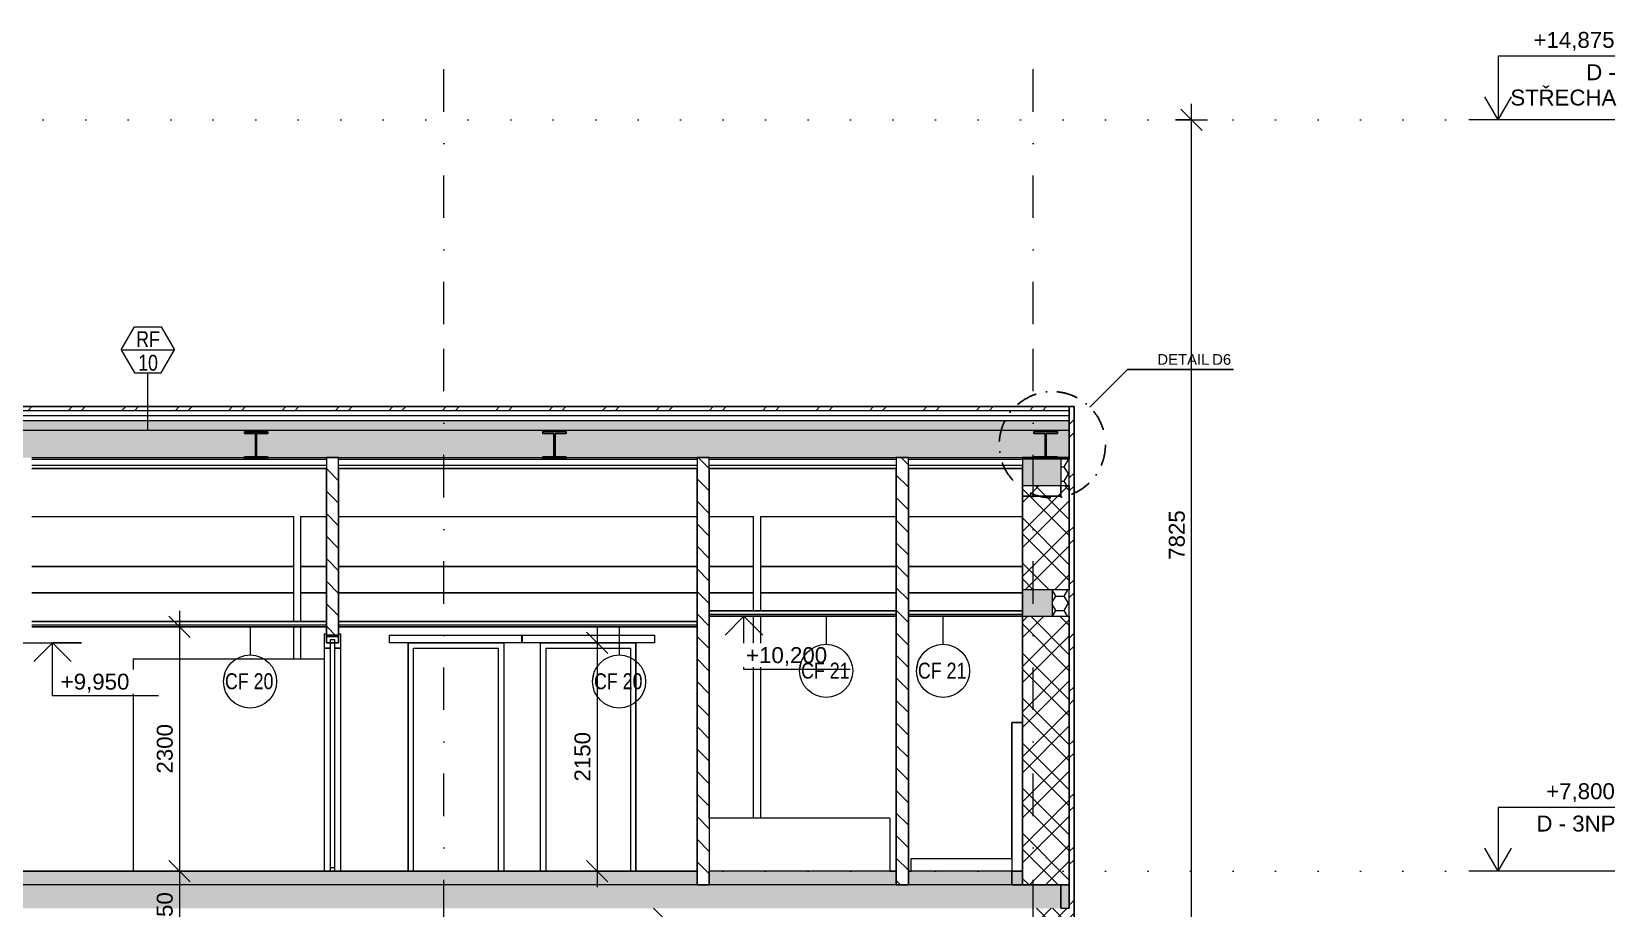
# Model space of a CAD drawing. Header units: millimetres. Extents: x 51291 to 245431, y -8645 to 72638.
# Drawn here: x 103619 to 118540, y 7450 to 15705 of the extents above; entities that cross this region are included whole.
import ezdxf

# ---------------------------------------------------------------- set-up
doc = ezdxf.new("R2010")
doc.units = ezdxf.units.MM
for name, pattern in [('HA_DashDot_10mm-S3mm', [1000, 400, -300, 0, -300]), ('HA_DashDot_4mm-S1mm', [400, 200, -100, 0, -100]), ('HA_Dot-S4mm', [400, 0, -400])]:
    doc.linetypes.add(name, pattern=pattern)
for name, color, linetype, lineweight in [('A-____-____-DIMS', 9, 'Continuous', 5), ('A-____-____-DIMS-100', 9, 'Continuous', 5), ('A-CLNG-____-IDEN', 9, 'Continuous', 9), ('A-CLNG-____-MCUT', 9, 'Continuous', 25), ('A-DETL-____-OTLN', 9, 'Continuous', 25), ('A-DETL-____-THIN', 9, 'Continuous', 9), ('A-DETL-GENF-OTLN', 9, 'Continuous', 9), ('A-DOOR-____-OTLN', 9, 'Continuous', 9), ('A-DOOR-FRAM-MCUT', 9, 'Continuous', 9), ('A-DOOR-FRAM-OTLN', 9, 'Continuous', 9), ('A-FLOR-____-MCUT', 9, 'Continuous', 25), ('A-FLOR-____-OTLN', 9, 'Continuous', 9), ('A-FLOR-____-OVHD', 9, 'HA_DashDot_4mm-S1mm', 25), ('A-FLOR-____-PATT', 9, 'Continuous', 25), ('A-FLOR-LEVL-OTLN', 9, 'Continuous', 9), ('A-GENM-____-MCUT', 9, 'Continuous', 25), ('A-GENM-____-OTLN', 9, 'Continuous', 9), ('A-ROOF-____-MCUT', 9, 'Continuous', 25), ('A-ROOF-____-PATT', 9, 'Continuous', 25), ('A-WALL-____-MCUT', 9, 'Continuous', 25), ('A-WALL-____-OTLN', 9, 'Continuous', 9), ('A-WALL-____-PATT', 9, 'Continuous', 25), ('G-____-____-DIMS', 9, 'Continuous', 5), ('G-____-____-TEXT', 9, 'Continuous', 5), ('I-FURN-____-OTLN', 9, 'Continuous', 9), ('I-WALL-____-MCUT', 9, 'Continuous', 25), ('I-WALL-____-OTLN', 9, 'Continuous', 9), ('P-SANR-FIXT-OTLN', 9, 'Continuous', 9), ('S-BEAM-____-MCUT', 9, 'Continuous', 25), ('S-COLS-____-OTLN', 9, 'Continuous', 9), ('S-GRID-____-OTLN', 9, 'Continuous', 5)]:
    doc.layers.add(name, color=color, linetype=linetype, lineweight=lineweight)
doc.styles.add('Arial_1', font='arial.ttf', dxfattribs={"height": 150})
doc.styles.add('Arial_2', font='arial.ttf', dxfattribs={"height": 100})
doc.styles.add('Arial_3', font='arial.ttf', dxfattribs={"width": 0.8, "height": 150})
doc.dimstyles.new('Inner_Dimensions', dxfattribs={"dimscale": 304.8, "dimtxt": 153.03891, "dimasz": 0.656168, "dimexe": 0.492126, "dimexo": 0.0625, "dimgap": 0.065617, "dimtad": 1, "dimdec": 0, "dimzin": 0, "dimdsep": 46, "dimtxsty": 'Arial_1', "dimblk1": 'OBLIQUE', "dimblk2": 'OBLIQUE', "dimsah": 1, "dimcen": 0.09, "dimdle": 0.492126, "dimazin": 0, "dimtfac": 1, "dimtdec": 4, "dimtix": 1, "dimtmove": 0, "dimatfit": 3, "dimfxl": 0.492126, "dimfxlon": 1, "dimtvp": 1, "dimtolj": 1, "dimtzin": 0, "dimlwd": 9, "dimlwe": 9, "dimarcsym": 2})
pattern_1 = [(45, (-4372.1, 1865.4), (-212.132, 212.132), []), (45, (-4222.1, 1865.4), (-212.132, 212.132), []), (315, (-4372.1, 1865.4), (212.132, 212.132), []), (315, (-4222.1, 1865.4), (212.132, 212.132), [])]
pattern_2 = [(135, (-4372.11, 1865.4), (-106.066, -106.066), [])]
pattern_3 = [(45, (-4372.1, 1865.4), (-251.447, 251.447), []), (45, (-4372.1, 2246.4), (-251.447, 251.447), [])]
pattern_4 = [(0, (-4372.115, 1865.4), (117.188, 67.658), [78.125, -156.25]), (120, (-4372.115, 1865.4), (-117.18705, 67.65792), [78.125, -156.25]), (60, (-4372.115, 1865.4), (0.00045, 135.31679), [0, -156.25, 78.125, 0])]
pattern_5 = [(0, (86778.3, 1865.4), (117.187, 67.658), [78.125, -156.25]), (120, (86778.3, 1865.4), (-117.18755, 67.65879), [78.125, -156.25]), (60, (86778.3, 1865.4), (0.00045, 135.31679), [0, -156.25, 78.125, 0])]

# ---------------------------------------------------------------- blocks, each defined once
blk = doc.blocks.new('HA_DR_Single_Swing_Solid - In_BJ_800x2100-2000414-ŘEZ D-D OBJEKT D')
at = {"layer": 'A-DOOR-FRAM-OTLN', "color": 250}
for p, q in [((15343, 3650), (15343, 1500)), ((16243, 3650), (15343, 3650)), ((15393, 1500), (15393, 3600)), ((15393, 3600), (16193, 3600)), ((16193, 1500), (16193, 3600)), ((16243, 3650), (16243, 1500))]:
    blk.add_line(p, q, dxfattribs=at)
blk = doc.blocks.new('HA_DR_Single_Swing_Solid - In_BJ_800x2100-2000412-ŘEZ D-D OBJEKT D')
at = {"layer": 'A-DOOR-FRAM-OTLN', "color": 250}
for p, q in [((17148, 1500), (17148, 3650)), ((18048, 3650), (17148, 3650)), ((17198, 3600), (17198, 1500)), ((17198, 3600), (17998, 3600)), ((17998, 3600), (17998, 1500)), ((18048, 1500), (18048, 3650))]:
    blk.add_line(p, q, dxfattribs=at)
blk = doc.blocks.new('ABMV_Bathtub_Generic - 800x1700-V27-ŘEZ D-D OBJEKT D')
at = {"layer": 'P-SANR-FIXT-OTLN', "color": 250}
for p, q in [((20548, 8300), (18848, 8300)), ((18848, 8300), (18848, 7800)), ((20548, 8300), (20548, 7800)), ((20548, 7800), (18848, 7800))]:
    blk.add_line(p, q, dxfattribs=at)
blk = doc.blocks.new('ABMV_ShowerBasin_Generic - 800x950-1523782-ŘEZ D-D OBJEKT D')
at = {"layer": 'P-SANR-FIXT-OTLN', "color": 250}
for p, q in [((20748, 7800), (20748, 7920)), ((20748, 7920), (21698, 7920)), ((21698, 7920), (21698, 7800)), ((21698, 7800), (20748, 7800))]:
    blk.add_line(p, q, dxfattribs=at)
blk = doc.blocks.new('NAB_Šatní_skříň_ADNS - 600x2000xšířka-1468113-ŘEZ D-D OBJEKT D')
at = {"layer": 'I-FURN-____-OTLN', "color": 250}
for q in [(15223, 9800), (13423, 7800)]:
    blk.add_line((13423, 9800), q, dxfattribs=at)
blk = doc.blocks.new('HA_DR_Single_SlidingToPocket_Solid - In_BJ_700x2100-1984229-ŘEZ D-D OBJEKT D')
at = {"layer": 'A-DOOR-FRAM-MCUT', "color": 250}
for p, q in [((15243, 10030), (15223, 10030)), ((15223, 10030), (15223, 9900)), ((15243, 10010), (15243, 10030)), ((15358, 10010), (15243, 10010)), ((15378, 10030), (15358, 10030)), ((15358, 10030), (15358, 10010)), ((15378, 9900), (15378, 10030)), ((15223, 9900), (15281, 9900)), ((15281, 9900), (15223, 9900)), ((15223, 9900), (15223, 7800)), ((15281, 9900), (15281, 9980)), ((15281, 9980), (15321, 9980)), ((15281, 7800), (15281, 9900)), ((15321, 9980), (15321, 9900)), ((15321, 9900), (15378, 9900)), ((15378, 9900), (15321, 9900)), ((15321, 9900), (15321, 7800)), ((15378, 7800), (15378, 9900)), ((15223, 7800), (15281, 7800)), ((15321, 7800), (15378, 7800))]:
    blk.add_line(p, q, dxfattribs=at)
at = {"layer": 'A-DOOR-FRAM-OTLN', "color": 250}
blk.add_line((15321, 7830), (15281, 7830), dxfattribs=at)
blk = doc.blocks.new('TB_Porotherm KP11_5_1250mm - TB_Porotherm KP11_5_1250mm-1850985-ŘEZ D-D OBJEKT D')
at = {"layer": 'A-GENM-____-OTLN', "color": 250}
for p, q in [((16973, 6800), (16973, 6871)), ((16973, 6871), (18223, 6871)), ((18223, 6871), (18223, 6800)), ((18223, 6800), (16973, 6800))]:
    blk.add_line(p, q, dxfattribs=at)
blk = doc.blocks.new('TB_Porotherm KP11_5_1750mm - TB_Porotherm KP11_5_1750mm-1854658-ŘEZ D-D OBJEKT D')
at = {"layer": 'A-GENM-____-OTLN', "lineweight": 5}
h = blk.add_hatch(dxfattribs=at)
h.set_pattern_fill('FP_27', color=256, style=0, pattern_type=2)
h.set_pattern_definition([(45, (-4372.11, 1865.4), (-176.7767, 176.7767), []), (45, (-4301.4, 1865.4), (-176.7767, 176.7767), []), (45, (-4159.98, 1865.4), (-106.066, 247.4874), [100, -50, 3.353, -46.647])])
h.paths.add_polyline_path([(15358, 9950), (15358, 10021), (15243, 10021), (15243, 9950), (15265, 9950)])
at = {"layer": 'A-GENM-____-MCUT', "color": 10}
for p, q in [((15358, 10021), (15243, 10021)), ((15243, 10021), (15243, 9950)), ((15358, 9950), (15358, 10021)), ((15243, 9950), (15358, 9950))]:
    blk.add_line(p, q, dxfattribs=at)
blk = doc.blocks.new('VĚNEC OSA D5 - VĚNEC OSA D5-2037870-ŘEZ D-D OBJEKT D')
at = {"layer": 'A-FLOR-____-MCUT', "color": 10}
for p, q in [((21798, 11623), (21798, 11331)), ((22158, 11331), (22158, 11430)), ((21798, 11331), (22158, 11331)), ((21798, 10450), (21798, 10200))]:
    blk.add_line(p, q, dxfattribs=at)
at = {"layer": 'A-FLOR-____-OTLN', "color": 250}
blk.add_line((21798, 10875), (21798, 11331), dxfattribs=at)
blk = doc.blocks.new('185-01_OBJEKT D_Central_rvt-2-ŘEZ D-D OBJEKT D')
at = {"layer": 'A-FLOR-____-PATT', "lineweight": 5}
h = blk.add_hatch(color=7, dxfattribs=at)
h.paths.add_polyline_path([(8692, 7670), (18733, 7670), (18733, 7800), (-2237, 7800), (-2237, 7670), (8412, 7670)])
h.paths.add_polyline_path([(21698, 7670), (21798, 7670), (21798, 7800), (20723, 7800), (20723, 7670), (21558, 7670)])
h.paths.add_polyline_path([(20608, 7670), (20608, 7800), (18848, 7800), (18848, 7670), (20439, 7670)])
h.paths.add_polyline_path([(-2496, 7670), (-2352, 7670), (-2352, 7800), (-4112, 7800), (-4112, 7670), (-3615, 7670)])
h.paths.add_polyline_path([(-4252, 7670), (-4227, 7670), (-4227, 7800), (-5302, 7800), (-5302, 7670), (-4734, 7670)])
h = blk.add_hatch(dxfattribs=at)
h.set_pattern_fill('FP_26', color=50, style=0, pattern_type=2)
h.set_pattern_definition(pattern_4)
h.paths.add_polyline_path([(22158, 7450), (22238, 7450), (22238, 7670), (22158, 7670)])
h.paths.add_polyline_path([(-5662, 7450), (-5662, 7670), (-5742, 7670), (-5742, 7450)])
at = {"layer": 'A-FLOR-____-PATT', "lineweight": 9}
blk.add_hatch(color=254, dxfattribs=at).paths.add_polyline_path([(-5662, 7450), (22158, 7450), (22158, 7670), (-5662, 7670), (-5662, 7638)])
at = {"layer": 'A-ROOF-____-PATT', "lineweight": 5}
h = blk.add_hatch(dxfattribs=at)
h.set_pattern_fill('FP_25', color=8, style=0, pattern_type=2)
h.set_pattern_definition(pattern_3)
h.paths.add_polyline_path([(22238, 12139), (22238, 12174), (9348, 12174), (9348, 12139), (22118, 12139)])
h.paths.add_polyline_path([(3698, 12139), (3698, 12174), (-5757, 12174), (-5757, 12139), (3657, 12139)])
h = blk.add_hatch(dxfattribs=at)
h.set_pattern_fill('FP_26', color=50, style=0, pattern_type=2)
h.set_pattern_definition(pattern_4)
h.paths.add_polyline_path([(22238, 11952), (22238, 12045), (9148, 12045), (9148, 11952), (22118, 11952)])
h.paths.add_polyline_path([(3898, 11952), (3898, 12045), (-5757, 12045), (-5757, 11952), (3657, 11952)])
h = blk.add_hatch(dxfattribs=at)
h.set_pattern_fill('FP_26', color=50, style=0, pattern_type=2)
h.set_pattern_definition(pattern_4)
h.paths.add_polyline_path([(22238, 11695), (22238, 11952), (9148, 11952), (9148, 11695), (22118, 11695)])
h.paths.add_polyline_path([(3898, 11695), (3898, 11952), (-5757, 11952), (-5757, 11695), (3657, 11695)])
at = {"layer": 'A-WALL-____-PATT', "lineweight": 5}
h = blk.add_hatch(dxfattribs=at)
h.set_pattern_fill('FP_25', color=50, style=0, pattern_type=2)
h.set_pattern_definition(pattern_3)
h.paths.add_polyline_path([(22238, 1500), (22283, 1500), (22283, 2900), (22238, 2900), (22238, 1700)])
h.paths.add_polyline_path([(22283, 3900), (22283, 6050), (22238, 6050), (22238, 3900)])
h.paths.add_polyline_path([(22238, 7050), (22283, 7050), (22283, 12174), (22238, 12174), (22238, 7450)])
h = blk.add_hatch(dxfattribs=at)
h.set_pattern_fill('FP_21', color=50, style=0, pattern_type=2)
h.set_pattern_definition(pattern_2)
h.paths.add_polyline_path([(15243, 10010), (15358, 10010), (15358, 11695), (15243, 11695), (15243, 10139)])
h = blk.add_hatch(dxfattribs=at)
h.set_pattern_fill('FP_21', color=50, style=0, pattern_type=2)
h.set_pattern_definition(pattern_2)
h.paths.add_polyline_path([(18733, 7670), (18848, 7670), (18848, 11695), (18733, 11695), (18733, 7800)])
h = blk.add_hatch(dxfattribs=at)
h.set_pattern_fill('FP_21', color=50, style=0, pattern_type=2)
h.set_pattern_definition(pattern_2)
h.paths.add_polyline_path([(20608, 7670), (20723, 7670), (20723, 11695), (20608, 11695), (20608, 7800)])
h = blk.add_hatch(dxfattribs=at)
h.set_pattern_fill('FP_23', color=50, style=0, pattern_type=2)
h.set_pattern_definition(pattern_1)
h.paths.add_polyline_path([(21798, 7670), (22238, 7670), (22238, 10200), (21798, 10200), (21798, 10450), (22238, 10450), (22238, 11430), (21798, 11430), (21798, 11680), (22238, 11680), (22238, 11695), (21798, 11695), (21798, 7800)])
h = blk.add_hatch(dxfattribs=at)
h.set_pattern_fill('FP_21', color=50, style=0, pattern_type=2)
h.set_pattern_definition(pattern_2)
h.paths.add_polyline_path([(18413, 6800), (18413, 7450), (18298, 7450), (18298, 6800)])
h = blk.add_hatch(dxfattribs=at)
h.set_pattern_fill('FP_23', color=50, style=0, pattern_type=2)
h.set_pattern_definition(pattern_1)
h.paths.add_polyline_path([(21798, 4520), (22238, 4520), (22238, 6050), (21798, 6050), (21798, 4650)])
h.paths.add_polyline_path([(21798, 7050), (22238, 7050), (22238, 7450), (21798, 7450), (21798, 7326)])
at = {"layer": 'A-CLNG-____-MCUT', "color": 10}
for p, q in [((15243, 10152), (12468, 10152)), ((15243, 10100), (15243, 10152)), ((18733, 10152), (15358, 10152)), ((15358, 10152), (15358, 10100)), ((18733, 10100), (18733, 10152)), ((20608, 10252), (18848, 10252)), ((18848, 10252), (18848, 10200)), ((18848, 10200), (20608, 10200)), ((20608, 10200), (20608, 10252)), ((21798, 10252), (20723, 10252)), ((20723, 10252), (20723, 10200)), ((20723, 10200), (21798, 10200)), ((12468, 10100), (15243, 10100)), ((15358, 10100), (18733, 10100))]:
    blk.add_line(p, q, dxfattribs=at)
at = {"layer": 'A-CLNG-____-MCUT', "color": 250, "lineweight": 9}
for p, q in [((20608, 10216), (18848, 10216)), ((21798, 10216), (20723, 10216)), ((15243, 10116), (12468, 10116)), ((18733, 10116), (15358, 10116))]:
    blk.add_line(p, q, dxfattribs=at)
at = {"layer": 'A-FLOR-____-MCUT', "color": 10}
for p, q in [((18733, 7800), (-2237, 7800)), ((20608, 7800), (20548, 7800)), ((20748, 7800), (20723, 7800)), ((21798, 7800), (21698, 7800))]:
    blk.add_line(p, q, dxfattribs=at)
at = {"layer": 'A-FLOR-____-MCUT', "color": 250, "lineweight": 9}
for p, q in [((18733, 7670), (18733, 7800)), ((18848, 7800), (18848, 7670)), ((20608, 7670), (20608, 7800)), ((20723, 7800), (20723, 7670)), ((21798, 7670), (21798, 7800)), ((18733, 7670), (-2237, 7670)), ((18848, 7670), (18733, 7670)), ((20608, 7670), (18848, 7670)), ((20723, 7670), (20608, 7670)), ((21798, 7670), (20723, 7670)), ((22158, 7670), (21798, 7670))]:
    blk.add_line(p, q, dxfattribs=at)
at = {"layer": 'A-FLOR-____-OTLN', "color": 250}
for p, q in [((22158, 7450), (22158, 7670)), ((22238, 7670), (22158, 7670)), ((22158, 7670), (22158, 7450)), ((22238, 7450), (22238, 7670)), ((22158, 7450), (22238, 7450))]:
    blk.add_line(p, q, dxfattribs=at)
at = {"layer": 'A-ROOF-____-MCUT', "color": 10}
for p, q in [((22238, 12174), (9348, 12174)), ((22238, 11695), (22238, 12174)), ((12468, 11593), (15243, 11593)), ((15358, 11593), (18733, 11593)), ((18848, 11593), (20608, 11593)), ((20723, 11593), (21798, 11593))]:
    blk.add_line(p, q, dxfattribs=at)
at = {"layer": 'A-ROOF-____-MCUT', "color": 250, "lineweight": 9}
for p, q in [((9348, 12139), (22238, 12139)), ((9348, 12092), (22238, 12092)), ((9148, 11952), (22238, 11952)), ((9348, 12045), (22238, 12045)), ((12468, 11695), (15243, 11695)), ((12468, 11681), (15243, 11681)), ((15243, 11695), (15358, 11695)), ((15358, 11695), (18733, 11695)), ((15358, 11681), (18733, 11681)), ((18733, 11695), (18848, 11695)), ((18848, 11695), (20608, 11695)), ((18848, 11681), (20608, 11681)), ((20608, 11695), (20723, 11695)), ((20723, 11695), (21798, 11695)), ((20723, 11681), (21798, 11681)), ((21798, 11695), (22238, 11695)), ((12468, 11622), (15243, 11622)), ((15358, 11622), (18733, 11622)), ((18848, 11622), (20608, 11622)), ((20723, 11622), (21798, 11622))]:
    blk.add_line(p, q, dxfattribs=at)
at = {"layer": 'A-WALL-____-MCUT', "color": 10}
for p, q in [((22238, 12174), (22238, 11695)), ((22283, 12174), (22238, 12174)), ((22283, 7050), (22283, 12174)), ((22238, 11680), (22238, 11695)), ((21798, 11430), (21798, 10450)), ((21798, 10200), (21798, 9200))]:
    blk.add_line(p, q, dxfattribs=at)
at = {"layer": 'A-WALL-____-MCUT', "color": 250, "lineweight": 9}
for p, q in [((15358, 11695), (15243, 11695)), ((15243, 11695), (15243, 11681)), ((15243, 11681), (15243, 11622)), ((15358, 11681), (15358, 11695)), ((15358, 11622), (15358, 11681)), ((18848, 11695), (18733, 11695)), ((18733, 11695), (18733, 11681)), ((18733, 11681), (18733, 11622)), ((18848, 11681), (18848, 11695)), ((18848, 11622), (18848, 11681)), ((20723, 11695), (20608, 11695)), ((20608, 11695), (20608, 11681)), ((20608, 11681), (20608, 11622)), ((20723, 11681), (20723, 11695)), ((20723, 11622), (20723, 11681)), ((22238, 11695), (21798, 11695)), ((21798, 11695), (21798, 11681)), ((22238, 11680), (22238, 11695)), ((22238, 11695), (22238, 11680)), ((15243, 11622), (15243, 11593)), ((15358, 11593), (15358, 11622)), ((18733, 11622), (18733, 11593)), ((18848, 11593), (18848, 11622)), ((20608, 11622), (20608, 11593)), ((20723, 11593), (20723, 11622)), ((22238, 10450), (22238, 11430)), ((22238, 11430), (22238, 10450)), ((22238, 7670), (22238, 10200)), ((22238, 10200), (22238, 7670)), ((21798, 9200), (21798, 7800)), ((21798, 7800), (21798, 9200)), ((18733, 7800), (18733, 7670)), ((18848, 7670), (18848, 7800)), ((20608, 7800), (20608, 7670)), ((20723, 7670), (20723, 7800)), ((21798, 7800), (21798, 7670)), ((21798, 7670), (21798, 7800)), ((18733, 7670), (18848, 7670)), ((20608, 7670), (20723, 7670)), ((21798, 7670), (22158, 7670))]:
    blk.add_line(p, q, dxfattribs=at)
at = {"layer": 'A-WALL-____-OTLN', "color": 250}
for p, q in [((22283, 10200), (22283, 10200)), ((22283, 8700), (22283, 8700)), ((22158, 7670), (22238, 7670)), ((22238, 7670), (22238, 7450))]:
    blk.add_line(p, q, dxfattribs=at)
at = {"layer": 'I-WALL-____-MCUT', "color": 10}
for p, q in [((15243, 11593), (15243, 10010)), ((15358, 10010), (15358, 11593)), ((18733, 11593), (18733, 7800)), ((18848, 8300), (18848, 11593)), ((20608, 11593), (20608, 7800)), ((20723, 7800), (20723, 11593)), ((15243, 10010), (15358, 10010)), ((21798, 9200), (21698, 9200)), ((21698, 9200), (21698, 7920)), ((21698, 7800), (21698, 7670)), ((21698, 7670), (21798, 7670))]:
    blk.add_line(p, q, dxfattribs=at)
at = {"layer": 'I-WALL-____-OTLN', "color": 250}
for p, q in [((14936, 11137), (12468, 11137)), ((15243, 11137), (15000, 11137)), ((18733, 11137), (15358, 11137)), ((19266, 11137), (18848, 11137)), ((20608, 11137), (19330, 11137)), ((21798, 11137), (20723, 11137)), ((12468, 10670), (14936, 10670)), ((14936, 10670), (12468, 10670)), ((15000, 10670), (15243, 10670)), ((15243, 10670), (15000, 10670)), ((15358, 10670), (18733, 10670)), ((18733, 10670), (15358, 10670)), ((18848, 10670), (19266, 10670)), ((19266, 10670), (18848, 10670)), ((19330, 10670), (20608, 10670)), ((20608, 10670), (19330, 10670)), ((20723, 10670), (21798, 10670)), ((21798, 10670), (20723, 10670)), ((14936, 10420), (12468, 10420)), ((12468, 10420), (14936, 10420)), ((15243, 10420), (15000, 10420)), ((15000, 10420), (15243, 10420)), ((18733, 10420), (15358, 10420)), ((15358, 10420), (18733, 10420)), ((19266, 10420), (18848, 10420)), ((18848, 10420), (19266, 10420)), ((20608, 10420), (19330, 10420)), ((19330, 10420), (20608, 10420)), ((21798, 10420), (20723, 10420)), ((20723, 10420), (21798, 10420)), ((16013, 7800), (16013, 9950)), ((16013, 9950), (16913, 9950)), ((16913, 9950), (16913, 7800)), ((17258, 7800), (17258, 9950)), ((17258, 9950), (18158, 9950)), ((18158, 9950), (18158, 7800))]:
    blk.add_line(p, q, dxfattribs=at)
at = {"layer": 'S-COLS-____-OTLN', "color": 250}
for p, q in [((14936, 10152), (14936, 11139)), ((15000, 11139), (15000, 10152)), ((19266, 10252), (19266, 11139)), ((19330, 11139), (19330, 10252)), ((19266, 8300), (19266, 10200)), ((19330, 10200), (19330, 8300)), ((14936, 9800), (14936, 10100)), ((15000, 10100), (15000, 9800))]:
    blk.add_line(p, q, dxfattribs=at)
at = {"layer": 'A-DOOR-____-OTLN', "color": 250, "lineweight": 9}
for name, p in [('HA_DR_Single_SlidingToPocket_Solid - In_BJ_700x2100-1984229-ŘEZ D-D OBJEKT D', (0, 0)), ('HA_DR_Single_Swing_Solid - In_BJ_800x2100-2000414-ŘEZ D-D OBJEKT D', (670, 6300)), ('HA_DR_Single_Swing_Solid - In_BJ_800x2100-2000412-ŘEZ D-D OBJEKT D', (110, 6300))]:
    blk.add_blockref(name, p, dxfattribs=at)
at = {"layer": 'A-FLOR-____-OTLN', "color": 250, "lineweight": 9}
blk.add_blockref('VĚNEC OSA D5 - VĚNEC OSA D5-2037870-ŘEZ D-D OBJEKT D', (0, 0), dxfattribs=at)
at = {"layer": 'A-GENM-____-OTLN', "color": 250, "lineweight": 9}
for name, p in [('TB_Porotherm KP11_5_1750mm - TB_Porotherm KP11_5_1750mm-1854658-ŘEZ D-D OBJEKT D', (0, 0)), ('TB_Porotherm KP11_5_1250mm - TB_Porotherm KP11_5_1250mm-1850985-ŘEZ D-D OBJEKT D', (-1135, 3150)), ('TB_Porotherm KP11_5_1250mm - TB_Porotherm KP11_5_1250mm-1850985-ŘEZ D-D OBJEKT D', (110, 3150))]:
    blk.add_blockref(name, p, dxfattribs=at)
at = {"layer": 'I-FURN-____-OTLN', "color": 250, "lineweight": 9}
blk.add_blockref('NAB_Šatní_skříň_ADNS - 600x2000xšířka-1468113-ŘEZ D-D OBJEKT D', (0, 0), dxfattribs=at)
at = {"layer": 'P-SANR-FIXT-OTLN', "color": 250, "lineweight": 9}
for name in ['ABMV_Bathtub_Generic - 800x1700-V27-ŘEZ D-D OBJEKT D', 'ABMV_ShowerBasin_Generic - 800x950-1523782-ŘEZ D-D OBJEKT D']:
    blk.add_blockref(name, (0, 0), dxfattribs=at)
blk = doc.blocks.new('BD Libuτ_IFC_210924_ifc-2-ŘEZ D-D OBJEKT D')
at = {"layer": 'S-BEAM-____-MCUT', "color": 10}
for p, q in [((14691, 11938), (14471, 11938)), ((14471, 11938), (14471, 11920)), ((14691, 11920), (14691, 11938)), ((17501, 11939), (17281, 11939)), ((17281, 11939), (17281, 11920)), ((17501, 11920), (17501, 11939)), ((22126, 11939), (21906, 11939)), ((21906, 11939), (21906, 11920)), ((22126, 11920), (22126, 11939)), ((14471, 11920), (14576, 11920)), ((14576, 11920), (14576, 11700)), ((14586, 11700), (14586, 11920)), ((14586, 11920), (14691, 11920)), ((17281, 11920), (17386, 11920)), ((17386, 11920), (17386, 11701)), ((17396, 11701), (17396, 11920)), ((17396, 11920), (17501, 11920)), ((21906, 11920), (22011, 11920)), ((22011, 11920), (22011, 11701)), ((22021, 11701), (22021, 11920)), ((22021, 11920), (22126, 11920)), ((14576, 11700), (14471, 11700)), ((14471, 11700), (14471, 11682)), ((14471, 11682), (14691, 11682)), ((14691, 11700), (14586, 11700)), ((14691, 11682), (14691, 11700)), ((17386, 11701), (17281, 11701)), ((17281, 11701), (17281, 11682)), ((17281, 11682), (17501, 11682)), ((17501, 11701), (17396, 11701)), ((17501, 11682), (17501, 11701)), ((22011, 11701), (21906, 11701)), ((21906, 11701), (21906, 11682)), ((21906, 11682), (22126, 11682)), ((22126, 11701), (22021, 11701)), ((22126, 11682), (22126, 11701))]:
    blk.add_line(p, q, dxfattribs=at)
blk = doc.blocks.new('Level - Generic Level-367061-ŘEZ D-D OBJEKT D')
at = {"layer": 'A-FLOR-LEVL-OTLN'}
for p, q in [((24635, -1050), (23535, -1050)), ((23535, -1050), (23535, -1650)), ((23535, -1650), (23410, -1433)), ((23535, -1650), (23660, -1433)), ((24635, -1650), (23260, -1650))]:
    blk.add_line(p, q, dxfattribs=at)
blk = doc.blocks.new('DIMBLOCK75-ŘEZ D-D OBJEKT D')
at = {"layer": 'A-____-____-DIMS-100', "lineweight": 9}
for p, q in [((108944, 9950), (108844, 10050)), ((108944, 10100), (108944, 7650)), ((109094, 9950), (108794, 9950)), ((108944, 9950), (109044, 9850)), ((108944, 9950), (109094, 9950)), ((109094, 7800), (108794, 7800)), ((108944, 7800), (108844, 7900)), ((108944, 7800), (109044, 7700)), ((108944, 7800), (109094, 7800))]:
    blk.add_line(p, q, dxfattribs=at)
at = {"layer": 'A-____-____-DIMS-100', "color": 0, "lineweight": 9, "insert": (108729, 8644), "char_height": 150, "width": 553.77, "attachment_point": 1, "rotation": 90, "line_spacing_factor": 0.941778, "style": 'Arial_1'}
blk.add_mtext('2150', dxfattribs=at)
blk = doc.blocks.new('_Oblique')
at = {"color": 0, "linetype": 'ByBlock', "lineweight": -2}
blk.add_line((-0.5, -0.5), (0.5, 0.5), dxfattribs=at)
blk = doc.blocks.new('Spot Elevations - Flipped-794089-ŘEZ D-D OBJEKT D')
at = {"layer": 'G-____-____-DIMS', "lineweight": 9}
for p, q in [((5062, 11123), (5238, 11300)), ((5238, 11300), (5415, 11123)), ((5238, 10800), (5238, 11300)), ((6238, 10800), (5238, 10800))]:
    blk.add_line(p, q, dxfattribs=at)
blk = doc.blocks.new('HA_Tag_Ceiling - Group _ Type Mark-1822524-ŘEZ D-D OBJEKT D')
at = {"layer": 'A-CLNG-____-IDEN'}
blk.add_line((-789, 9586), (-774, 9671), dxfattribs=at)
blk.add_circle((-539, 9586), 250, dxfattribs=at)
blk = doc.blocks.new('DIMBLOCK93-ŘEZ D-D OBJEKT D')
at = {"layer": 'A-____-____-DIMS-100', "lineweight": 9}
for p, q in [((114540, 14875), (114440, 14975)), ((114540, 7050), (114540, 15025)), ((114390, 14875), (114690, 14875)), ((114540, 14875), (114390, 14875)), ((114540, 14875), (114640, 14775)), ((114390, 7050), (114690, 7050)), ((114540, 7050), (114390, 7050)), ((114540, 7050), (114440, 7150)), ((114540, 7050), (114640, 6950))]:
    blk.add_line(p, q, dxfattribs=at)
at = {"layer": 'A-____-____-DIMS-100', "color": 0, "lineweight": 9, "insert": (114326, 10732), "char_height": 150, "width": 553.77, "attachment_point": 1, "rotation": 90, "line_spacing_factor": 0.941778, "style": 'Arial_1'}
blk.add_mtext('7825', dxfattribs=at)
blk = doc.blocks.new('DIMBLOCK101-ŘEZ D-D OBJEKT D')
at = {"layer": 'A-____-____-DIMS-100', "lineweight": 9}
for p, q in [((105011, 10100), (104911, 10200)), ((105011, 10250), (105011, 7800)), ((105161, 10100), (104861, 10100)), ((105011, 10100), (105111, 10000)), ((105011, 10100), (105161, 10100)), ((105161, 7800), (104861, 7800)), ((105011, 7800), (104911, 7900)), ((105011, 7800), (105111, 7700)), ((105011, 7800), (105161, 7800))]:
    blk.add_line(p, q, dxfattribs=at)
at = {"layer": 'A-____-____-DIMS-100', "color": 0, "lineweight": 9, "insert": (104796, 8719), "char_height": 150, "width": 553.77, "attachment_point": 1, "rotation": 90, "line_spacing_factor": 0.941778, "style": 'Arial_1'}
blk.add_mtext('2300', dxfattribs=at)
blk = doc.blocks.new('DIMBLOCK102-ŘEZ D-D OBJEKT D')
at = {"layer": 'A-____-____-DIMS-100', "lineweight": 9}
for p, q in [((105161, 7800), (104861, 7800)), ((105011, 7800), (104911, 7900)), ((105011, 7800), (105011, 7050)), ((105011, 7800), (105111, 7700)), ((105011, 7800), (105161, 7800)), ((105161, 7050), (104861, 7050)), ((105011, 7050), (104911, 7150)), ((105011, 7050), (105111, 6950)), ((105011, 7050), (105161, 7050))]:
    blk.add_line(p, q, dxfattribs=at)
at = {"layer": 'A-____-____-DIMS-100', "color": 0, "lineweight": 9, "insert": (104796, 7252), "char_height": 150, "width": 415.32, "attachment_point": 1, "rotation": 90, "line_spacing_factor": 0.941778, "style": 'Arial_1'}
blk.add_mtext('750', dxfattribs=at)

msp = doc.modelspace()

# ---------------------------------------------------------------- hatches: boundary and pattern name
at = {"layer": 'A-DETL-GENF-OTLN'}
for points in [[(113308.6, 11430), (113308.6, 11680), (112948.6, 11680), (112948.6, 11430), (113268, 11430)], [(113228.6, 10200), (113228.6, 10450), (112948.6, 10450), (112948.6, 10200)]]:
    msp.add_hatch(color=254, dxfattribs=at).paths.add_polyline_path(points)
at = {"layer": 'A-DETL-GENF-OTLN', "lineweight": 5}
h = msp.add_hatch(dxfattribs=at)
h.set_pattern_fill('FP_29', color=50, style=0, pattern_type=2)
h.set_pattern_definition(pattern_5)
h.paths.add_polyline_path([(113388.6, 11430), (113388.6, 11680), (113308.6, 11680), (113308.6, 11430)])
h = msp.add_hatch(dxfattribs=at)
h.set_pattern_fill('FP_29', color=50, style=0, pattern_type=2)
h.set_pattern_definition(pattern_5)
h.paths.add_polyline_path([(113388.6, 10200), (113388.6, 10450), (113228.6, 10450), (113228.6, 10200), (113268, 10200)])

# ---------------------------------------------------------------- linework, layer by layer
at = {"layer": 'A-CLNG-____-IDEN'}
for p, q in [((112199.4, 10200), (112199.4, 9935.8)), ((105674.5, 10100), (105674.5, 9835.8)), ((109149.5, 10100), (109149.5, 9835.8))]:
    msp.add_line(p, q, dxfattribs=at)
at = {"layer": 'A-DETL-____-OTLN'}
for p, q in [((113582.4, 12169), (113936, 12522.5)), ((113936, 12522.5), (114936, 12522.5))]:
    msp.add_line(p, q, dxfattribs=at)
at = {"layer": 'A-DETL-____-THIN'}
for p, q in [((104461.9, 12708.9), (104586.9, 12925.4)), ((104586.9, 12925.4), (104836.9, 12925.4)), ((104836.9, 12925.4), (104961.9, 12708.9)), ((104461.9, 12708.9), (104961.9, 12708.9)), ((104461.9, 12708.9), (104586.9, 12492.4)), ((104836.9, 12492.4), (104961.9, 12708.9)), ((104586.9, 12492.4), (104836.9, 12492.4)), ((104711.9, 11952.4), (104711.9, 12492.4)), ((113308.6, 11680), (112948.6, 11680)), ((112948.6, 11680), (112948.6, 11430)), ((113388.6, 11680), (113308.6, 11680)), ((113308.6, 11680), (113308.6, 11430)), ((113388.6, 11430), (113388.6, 11680)), ((112948.6, 11430), (113308.6, 11430)), ((113308.6, 11430), (113388.6, 11430)), ((113228.6, 10450), (112948.6, 10450)), ((112948.6, 10450), (112948.6, 10200)), ((113388.6, 10450), (113228.6, 10450)), ((113228.6, 10450), (113228.6, 10200)), ((113388.6, 10200), (113388.6, 10450)), ((112948.6, 10200), (113228.6, 10200)), ((113228.6, 10200), (113388.6, 10200))]:
    msp.add_line(p, q, dxfattribs=at)
at = {"layer": 'A-FLOR-____-OVHD'}
msp.add_circle((113228.9, 11815.4), 500, dxfattribs=at)
at = {"layer": 'A-FLOR-LEVL-OTLN', "linetype": 'HA_Dot-S4mm', "lineweight": 5}
for p, q in [((80522, 14875), (117427.4, 14875)), ((80522, 7800), (117427.4, 7800))]:
    msp.add_line(p, q, dxfattribs=at)
at = {"layer": 'G-____-____-DIMS', "lineweight": 9}
for p, q in [((103534.4, 9950), (104087.8, 9950)), ((104087.8, 9950), (103814.1, 9950))]:
    msp.add_line(p, q, dxfattribs=at)
at = {"layer": 'S-GRID-____-OTLN', "linetype": 'HA_DashDot_10mm-S3mm', "lineweight": 9}
for p, q in [((107498.6, 12950.5), (107498.6, 15450.5)), ((113048.6, 12950.5), (113048.6, 15450.5)), ((107498.6, -4682.8), (107498.6, 12950.5)), ((113048.6, -4682.8), (113048.6, 12950.5))]:
    msp.add_line(p, q, dxfattribs=at)

# ---------------------------------------------------------------- block references
at = {"lineweight": 5}
for name in ['185-01_OBJEKT D_Central_rvt-2-ŘEZ D-D OBJEKT D', 'BD Libuτ_IFC_210924_ifc-2-ŘEZ D-D OBJEKT D']:
    msp.add_blockref(name, (91150.4, 0), dxfattribs=at)
at = {"layer": 'A-CLNG-____-IDEN'}
for p in [(112738.8, 100), (106213.8, 0), (109688.8, 0)]:
    msp.add_blockref('HA_Tag_Ceiling - Group _ Type Mark-1822524-ŘEZ D-D OBJEKT D', p, dxfattribs=at)
at = {"layer": 'A-FLOR-LEVL-OTLN'}
for p in [(93892.2, 16525), (93892.2, 9450)]:
    msp.add_blockref('Level - Generic Level-367061-ŘEZ D-D OBJEKT D', p, dxfattribs=at)
at = {"layer": 'G-____-____-DIMS', "lineweight": 9}
for p in [(105087.1, -1100), (98575.7, -1350)]:
    msp.add_blockref('Spot Elevations - Flipped-794089-ŘEZ D-D OBJEKT D', p, dxfattribs=at)

# ---------------------------------------------------------------- texts
at = {"layer": 'A-CLNG-____-IDEN', "lineweight": 5, "char_height": 150, "width": 564.388, "attachment_point": 1, "style": 'Arial_3'}
for s, insert in [('CF 21', (111963.4, 9763.1)), ('CF 20', (105438.4, 9663.1)), ('CF 20', (108913.4, 9663.1))]:
    msp.add_mtext(s, dxfattribs=dict(at, insert=insert))
at = {"layer": 'A-FLOR-LEVL-OTLN', "lineweight": 5, "char_height": 150, "attachment_point": 1, "style": 'Arial_1'}
for s, insert, width in [('+14,875', (117760, 15702.7), 945.991), ('D -', (118256.3, 15398.1), 344.726), ('ST', (117542, 15159.9), 320.675), ('ŘECHA', (117806.6, 15159.9), 889.873), ('+7,800', (117879, 8627.7), 801.687), ('D - 3NP', (117787, 8323.1), 913.924)]:
    msp.add_mtext(s, dxfattribs=dict(at, insert=insert, width=width))
at = {"layer": 'G-____-____-TEXT', "color": 7, "lineweight": 9, "attachment_point": 1}
for s, insert, char_height, width, style in [('RF', (104602.3, 12884.8), 150, 275.781, 'Arial_3'), ('10', (104621, 12662.9), 150, 230.886, 'Arial_3'), ('DETAIL ', (114218.6, 12668.6), 100, 625.316, 'Arial_2'), ('D6', (114734.6, 12668.6), 100, 216.456, 'Arial_2')]:
    msp.add_mtext(s, dxfattribs=dict(at, insert=insert, char_height=char_height, width=width, style=style))

# ---------------------------------------------------------------- dimensions: what is measured, and where the dimension line sits
at = {"layer": 'A-____-____-DIMS', "lineweight": 9}
for base, p1, p2, override, picture, middle in [((114540.2, 14875), (114390.2, 7050), (114390.2, 14875), {"dimpost": '<>', "dimfxl": 7825}, 'DIMBLOCK93-ŘEZ D-D OBJEKT D', (114443.6, 10962.5)), ((105010.9, 7800), (105160.9, 10100), (105160.9, 7800), {"dimpost": '<>', "dimfxl": 2300}, 'DIMBLOCK101-ŘEZ D-D OBJEKT D', (104914.3, 8950)), ((108944.1, 7800), (109094.1, 9950), (109094.1, 7800), {"dimpost": '<>', "dimfxl": 2150}, 'DIMBLOCK75-ŘEZ D-D OBJEKT D', (108847.5, 8875)), ((105010.9, 7050), (105160.9, 7800), (105160.9, 7050), {"dimpost": '<>', "dimfxl": 750}, 'DIMBLOCK102-ŘEZ D-D OBJEKT D', (104914.3, 7425))]:
    dim = msp.add_linear_dim(base=base, p1=p1, p2=p2, angle=90, dimstyle='Inner_Dimensions', override=override, dxfattribs=at)
    dim.commit()
    dim.dimension.update_dxf_attribs({"geometry": picture, "text_midpoint": middle})

# ---------------------------------------------------------------- next in the draw order: texts
at = {"layer": 'G-____-____-DIMS', "lineweight": 9, "char_height": 150, "attachment_point": 1, "line_spacing_factor": 0.941778, "style": 'Arial_1', "bg_fill": 3, "box_fill_scale": 1.25, "bg_fill_color": 256, "bg_fill_true_color": 13158600, "bg_fill_transparency": 0}
for s, insert, width in [('+10,200', (110345.2, 9909.3), 912.701), ('+9,950', (103892, 9659.3), 773.133)]:
    msp.add_mtext(s, dxfattribs=dict(at, insert=insert, width=width))

# ---------------------------------------------------------------- next in the draw order: linework, layer by layer
at = {"layer": 'A-CLNG-____-IDEN'}
msp.add_line((111099.4, 10200), (111099.4, 9935.8), dxfattribs=at)

# ---------------------------------------------------------------- next in the draw order: block references
msp.add_blockref('HA_Tag_Ceiling - Group _ Type Mark-1822524-ŘEZ D-D OBJEKT D', (111638.8, 100), dxfattribs=at)

# ---------------------------------------------------------------- next in the draw order: texts
at = {"layer": 'A-CLNG-____-IDEN', "lineweight": 5, "insert": (110863.4, 9763.1), "char_height": 150, "width": 564.388, "attachment_point": 1, "style": 'Arial_3'}
msp.add_mtext('CF 21', dxfattribs=at)

doc.saveas('drawing.dxf')
